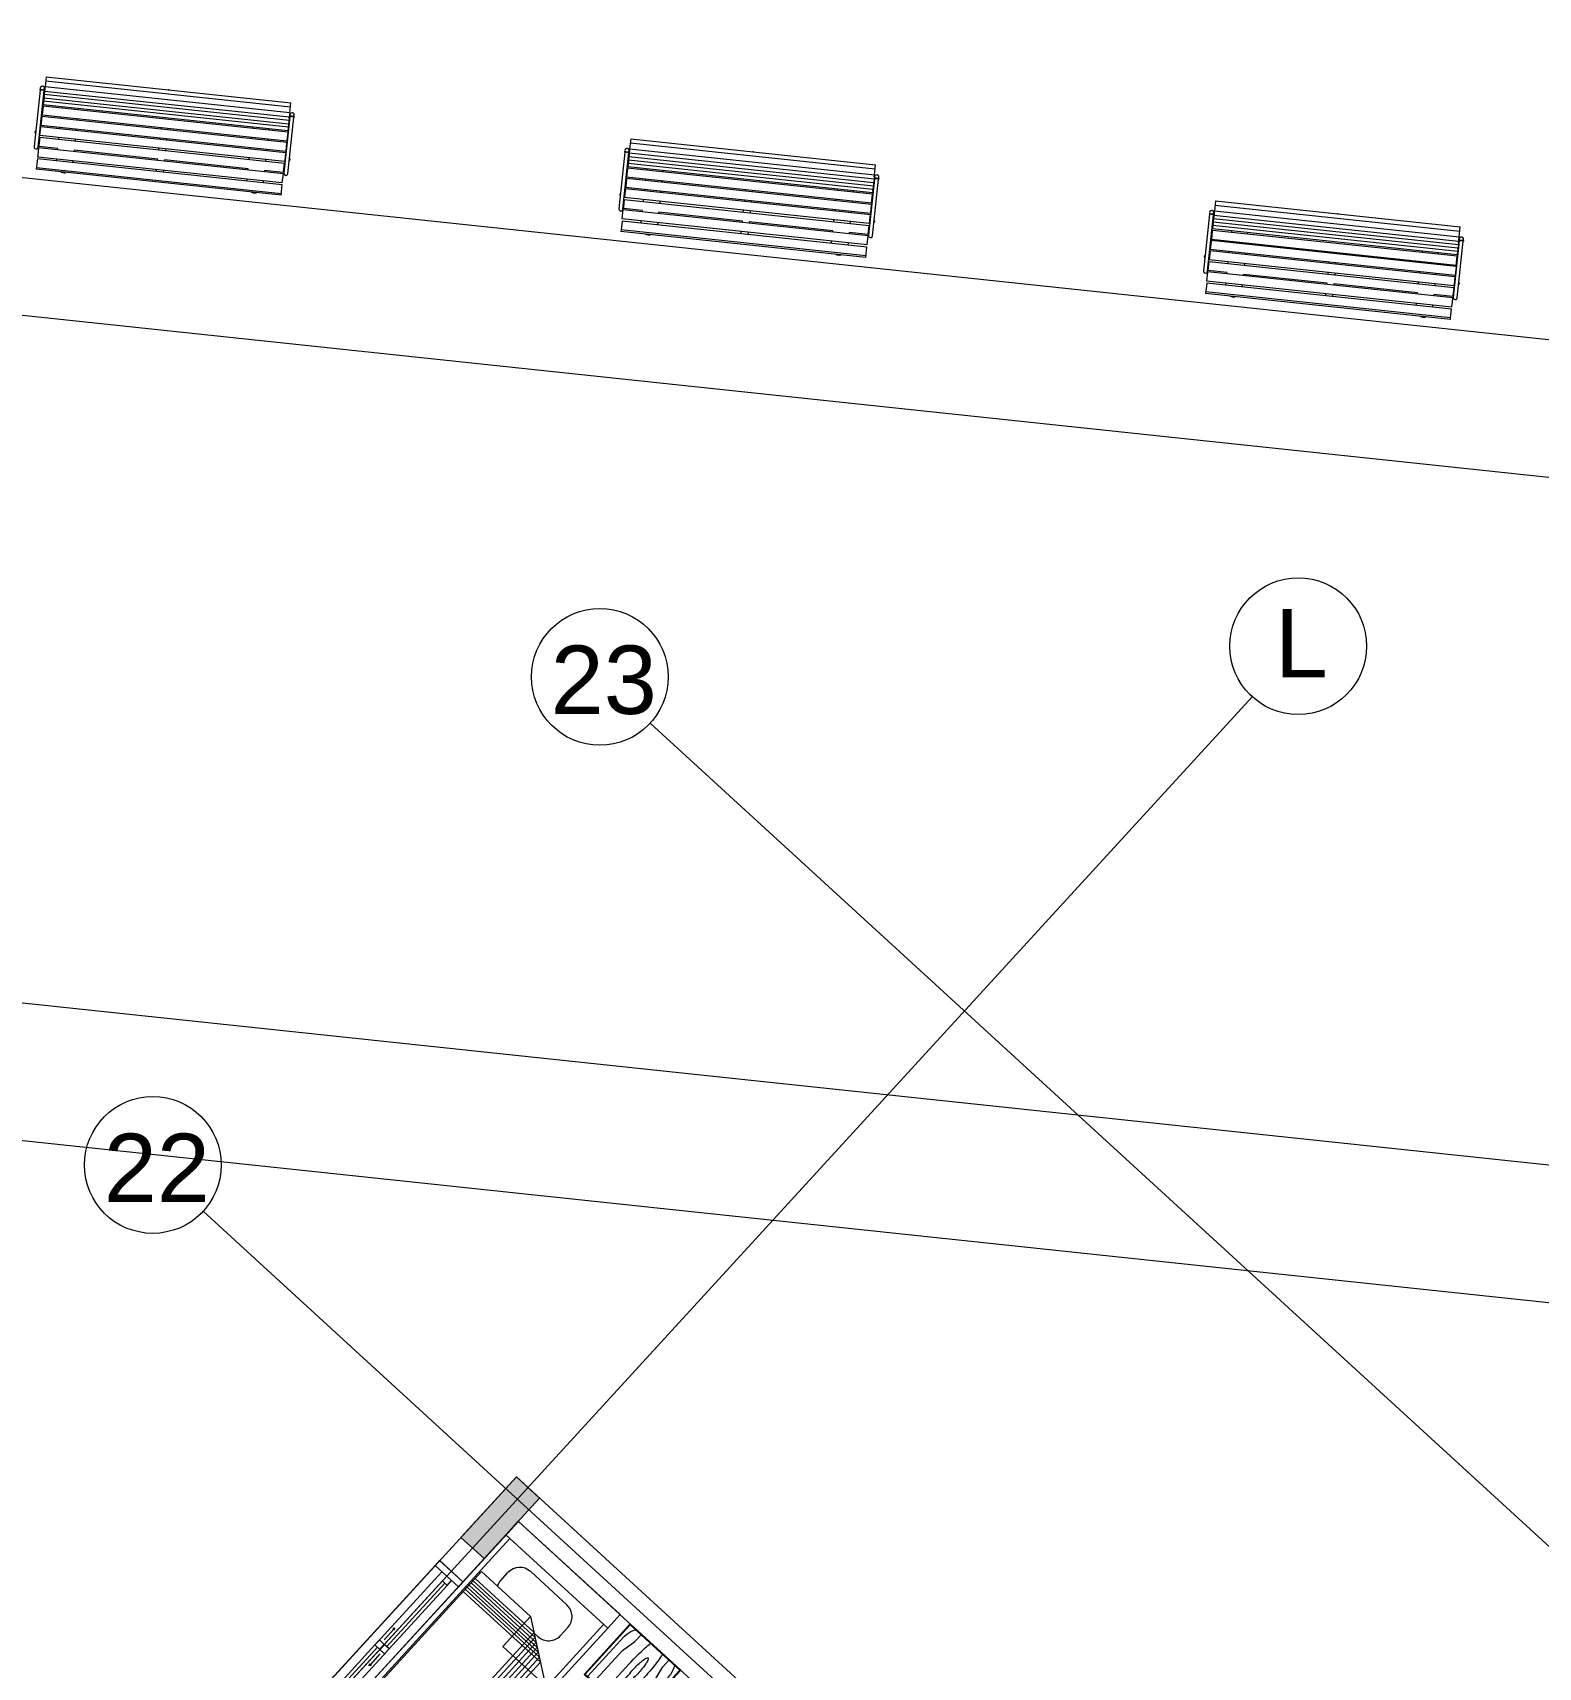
# Model space of a CAD drawing. Header units: metres. Extents: x 750 to 3116, y -341 to 1465.
# Drawn here: x 1643.54 to 1654.55, y 0.84 to 12.78 of the extents above; entities that cross this region are included whole.
import ezdxf

# ---------------------------------------------------------------- set-up
doc = ezdxf.new("R2010")
doc.units = ezdxf.units.M
for name, color, linetype, lineweight in [('Centre Line', 7, 'Continuous', 13), ('Column', 50, 'Continuous', 20), ('Cycle road', 254, 'Continuous', 20), ('Footpath', 32, 'Continuous', 18), ('Furniture', 44, 'Continuous', 5), ('Hatch', 251, 'Continuous', 5), ('street fur', 33, 'Continuous', 15), ('Wall ext', 20, 'Continuous', 18), ('WINDOW', 33, 'Continuous', 5)]:
    doc.layers.add(name, color=color, linetype=linetype, lineweight=lineweight)
doc.layers.add('Text', color=7, linetype='Continuous')
doc.styles.get("Standard").update_dxf_attribs({"font": 'arial.ttf'})

# ---------------------------------------------------------------- blocks, each defined once
blk = doc.blocks.new('Bed')
at = {"layer": 'Furniture', "linetype": 'Continuous'}
for p, q in [((1878.327, 465.952), (1879.337, 465.952)), ((1878.327, 465.817), (1878.327, 465.952)), ((1879.337, 465.952), (1879.337, 465.817)), ((1879.337, 465.817), (1878.327, 465.817)), ((1878.327, 463.909), (1878.327, 465.817)), ((1878.367, 463.909), (1878.367, 465.817)), ((1879.297, 465.817), (1879.297, 463.909)), ((1879.337, 465.817), (1879.337, 463.909)), ((1878.642, 465.742), (1879.002, 465.742)), ((1878.525, 465.544), (1878.525, 465.624)), ((1879.12, 465.624), (1879.12, 465.544)), ((1878.377, 465.499), (1878.862, 465.499)), ((1878.377, 463.919), (1878.377, 465.499)), ((1878.962, 465.429), (1878.377, 465.429)), ((1878.992, 465.407), (1878.377, 465.407)), ((1878.862, 465.499), (1879.287, 465.199)), ((1878.862, 465.199), (1878.862, 465.499)), ((1878.962, 463.919), (1878.962, 465.429)), ((1879.002, 465.427), (1878.965, 465.427)), ((1878.992, 463.919), (1878.992, 465.407)), ((1879.022, 465.386), (1878.377, 465.386)), ((1879.052, 465.365), (1878.377, 465.365)), ((1879.082, 465.344), (1878.377, 465.344)), ((1879.112, 465.323), (1878.377, 465.323)), ((1879.142, 465.302), (1878.377, 465.302)), ((1879.022, 463.919), (1879.022, 465.386)), ((1879.052, 463.919), (1879.052, 465.365)), ((1879.082, 463.919), (1879.082, 465.344)), ((1879.112, 463.919), (1879.112, 465.323)), ((1879.142, 463.919), (1879.142, 465.302)), ((1879.287, 465.199), (1878.862, 465.199)), ((1879.287, 465.199), (1879.287, 463.919)), ((1879.297, 463.909), (1878.367, 463.909)), ((1879.297, 463.869), (1878.367, 463.869)), ((1879.287, 463.919), (1878.377, 463.919))]:
    blk.add_line(p, q, dxfattribs=at)
for centre, radius, start, end in [((1878.642, 465.624), 0.117, 90, 180), ((1879.002, 465.624), 0.117, 360, 90), ((1878.642, 465.544), 0.117, 180.0006, 202.5189), ((1879.002, 465.544), 0.117, 270, 0), ((1878.367, 463.909), 0.04, 180, 270), ((1879.297, 463.909), 0.04, 270, 0)]:
    blk.add_arc(centre, radius, start, end, dxfattribs=at)
blk = doc.blocks.new('Nightstand')
at = {"layer": 'Furniture'}
for p, q in [((1879.838, 464.54), (1879.838, 464.04)), ((1880.338, 464.54), (1879.838, 464.54)), ((1879.843, 464.535), (1879.843, 464.045)), ((1880.333, 464.535), (1879.843, 464.535)), ((1879.869, 464.442), (1879.871, 464.467)), ((1879.929, 464.358), (1879.951, 464.469)), ((1879.951, 464.469), (1879.951, 464.535)), ((1880.074, 464.444), (1880.068, 464.44)), ((1880.08, 464.44), (1880.074, 464.444)), ((1880.226, 464.469), (1880.226, 464.535)), ((1880.248, 464.358), (1880.226, 464.469)), ((1880.308, 464.442), (1880.305, 464.467)), ((1880.333, 464.045), (1880.333, 464.535)), ((1880.338, 464.04), (1880.338, 464.54)), ((1879.869, 464.045), (1879.869, 464.442)), ((1879.929, 464.045), (1879.929, 464.358)), ((1880.248, 464.045), (1880.248, 464.358)), ((1880.308, 464.045), (1880.308, 464.442)), ((1879.997, 464.32), (1879.991, 464.045)), ((1880.147, 464.32), (1880.147, 464.045)), ((1879.838, 464.04), (1880.338, 464.04)), ((1879.843, 464.045), (1880.333, 464.045)), ((1880.068, 464.081), (1880.074, 464.077)), ((1880.074, 464.077), (1880.08, 464.081))]:
    blk.add_line(p, q, dxfattribs=at)
for centre, radius, start, end in [((1880.021, 464.452), 0.15, 146.5657, 174.2856), ((1881.576, 464.32), 1.578, 174.0179, 180), ((1880.825, 464.399), 0.823, 170.5074, 174.0179), ((1879.315, 464.399), 0.828, 5.9821, 9.4446), ((1878.564, 464.32), 1.583, 0, 5.9821), ((1880.156, 464.452), 0.15, 5.7144, 33.4343), ((1880.715, 464.32), 0.664, 175.5997, 180), ((1880.395, 464.345), 0.343, 169.4757, 175.5997), ((1880.197, 464.382), 0.142, 155.8434, 169.4757), ((1879.951, 464.382), 0.142, 10.5243, 24.1566), ((1879.753, 464.345), 0.343, 4.4003, 10.5243), ((1879.433, 464.32), 0.664, 0, 4.4003), ((1880.715, 464.32), 0.664, 180, 184.4003), ((1886.298, 464.381), 6.246, 181.0259, 182.4606), ((1873.85, 464.381), 6.246, 357.5394, 358.9741), ((1879.433, 464.32), 0.664, 355.5997, 0), ((1880.197, 464.139), 0.142, 190.5243, 204.1566), ((1879.951, 464.139), 0.142, 335.8434, 349.4757)]:
    blk.add_arc(centre, radius, start, end, dxfattribs=at)
blk = doc.blocks.new('WINODO1')
at = {"layer": 'WINDOW', "linetype": 'Continuous'}
for p, q in [((2471212540, 936769700), (2471212491, 936769700)), ((2471212491, 936769700), (2471212491, 936769470)), ((2471212540, 936769700), (2471212540, 936769470)), ((2471213991, 936769700), (2471213943, 936769700)), ((2471213943, 936769700), (2471213943, 936769470)), ((2471213991, 936769700), (2471213991, 936769470)), ((2471212540, 936769470), (2471212491, 936769470)), ((2471213991, 936769470), (2471213943, 936769470))]:
    blk.add_line(p, q, dxfattribs=at)
at = {"layer": 'WINDOW'}
for p, q in [((2471212540, 936769700), (2471213943, 936769700)), ((2471213241, 936769537), (2471212540, 936769537)), ((2471212588, 936769633), (2471213217, 936769633)), ((2471212588, 936769585), (2471213217, 936769585)), ((2471213193, 936769561), (2471213089, 936769561)), ((2471213241, 936769633), (2471213943, 936769633)), ((2471213266, 936769585), (2471213895, 936769585)), ((2471213266, 936769537), (2471213895, 936769537)), ((2471213290, 936769609), (2471213394, 936769609)), ((2471212540, 936769470), (2471213943, 936769470))]:
    blk.add_line(p, q, dxfattribs=at)
at = {"layer": 'WINDOW', "color": 4}
blk.add_line((2471212588, 936769609), (2471213217, 936769609), dxfattribs=at)
at = {"layer": 'WINDOW', "color": 4, "true_color": 0x1fffff}
blk.add_line((2471213266, 936769561), (2471213895, 936769561), dxfattribs=at)
at = {"layer": 'WINDOW'}
for points in [[(2471212540, 936769585), (2471212588, 936769585), (2471212588, 936769633), (2471212540, 936769633)], [(2471213076, 936769561), (2471213089, 936769568), (2471213089, 936769554)], [(2471213217, 936769585), (2471213266, 936769585), (2471213266, 936769633), (2471213217, 936769633)], [(2471213217, 936769537), (2471213266, 936769537), (2471213266, 936769585), (2471213217, 936769585)], [(2471213406, 936769609), (2471213394, 936769616), (2471213394, 936769602)], [(2471213895, 936769537), (2471213943, 936769537), (2471213943, 936769585), (2471213895, 936769585)]]:
    blk.add_lwpolyline(points, close=True, dxfattribs=at)

msp = doc.modelspace()

# ---------------------------------------------------------------- hatches: boundary and pattern name
at = {"layer": 'Hatch', "transparency": 33554687}
h = msp.add_hatch(color=256, dxfattribs=at)
h.dxf.hatch_style = 1
h.paths.add_polyline_path([(1646.175, -22.696), (1646.005, -22.541), (1645.846, -22.714), (1645.755, -22.813), (1645.6, -22.983), (1645.769, -23.138)])
h.paths.add_polyline_path([(1649.318, -19.264), (1649.149, -19.108), (1648.743, -19.551), (1648.913, -19.706)])
h.paths.add_polyline_path([(1652.587, -15.695), (1652.417, -15.54), (1652.384, -15.577), (1652.292, -15.676), (1652.012, -15.982), (1652.182, -16.138)])
h.paths.add_polyline_path([(1655.856, -12.127), (1655.686, -11.971), (1655.281, -12.414), (1655.45, -12.569)])
h.paths.add_polyline_path([(1659.124, -8.558), (1658.955, -8.403), (1658.549, -8.845), (1658.719, -9.001)])
h.paths.add_polyline_path([(1661.826, -4.721), (1661.67, -4.89), (1662.113, -5.296), (1662.268, -5.126)])
h.paths.add_polyline_path([(1657.785, -1.019), (1657.629, -1.189), (1658.072, -1.594), (1658.227, -1.425)])
h.paths.add_polyline_path([(1654.516, -4.588), (1654.361, -4.757), (1654.471, -4.859), (1654.803, -5.163), (1654.958, -4.993)])
h.paths.add_polyline_path([(1652.746, -2.967), (1652.591, -3.136), (1653.033, -3.542), (1653.189, -3.372)])
h.paths.add_polyline_path([(1651.542, -8.175), (1651.372, -8.02), (1650.967, -8.462), (1651.137, -8.618)])
h.paths.add_polyline_path([(1650.045, -6.804), (1649.875, -6.649), (1649.47, -7.091), (1649.64, -7.247)])
h.paths.add_polyline_path([(1647.979, -11.725), (1647.823, -11.895), (1647.934, -11.996), (1648.266, -12.3), (1648.421, -12.13)])
h.paths.add_polyline_path([(1646.541, -10.408), (1646.209, -10.104), (1646.053, -10.273), (1646.496, -10.679), (1646.651, -10.509)])
h.paths.add_polyline_path([(1645.004, -15.312), (1644.835, -15.157), (1644.43, -15.599), (1644.599, -15.755)])
h.paths.add_polyline_path([(1643.632, -13.805), (1643.463, -13.649), (1643.058, -14.092), (1643.227, -14.247)])
h.paths.add_polyline_path([(1641.441, -18.862), (1641.286, -19.032), (1641.728, -19.437), (1641.884, -19.267)])
h.paths.add_polyline_path([(1640.114, -17.646), (1639.944, -17.491), (1639.539, -17.933), (1639.709, -18.089)])
h.paths.add_polyline_path([(1636.735, -21.113), (1636.403, -20.809), (1636.247, -20.979), (1636.69, -21.384), (1636.845, -21.215)])
h.paths.add_polyline_path([(1631.152, -15.498), (1630.982, -15.342), (1630.577, -15.785), (1630.746, -15.94)])
h.paths.add_polyline_path([(1634.17, -12.202), (1634.001, -12.047), (1633.595, -12.489), (1633.765, -12.645)])
h.paths.add_polyline_path([(1637.689, -8.361), (1637.519, -8.205), (1637.114, -8.648), (1637.284, -8.803)])
h.paths.add_polyline_path([(1640.833, -4.929), (1640.663, -4.773), (1640.258, -5.216), (1640.427, -5.371), (1640.461, -5.334), (1640.552, -5.235)])
h.paths.add_polyline_path([(1644.101, -1.36), (1643.932, -1.205), (1643.527, -1.647), (1643.696, -1.803)])
h.paths.add_polyline_path([(1646.999, 1.803), (1647.09, 1.902), (1647.245, 2.072), (1647.076, 2.227), (1646.67, 1.785), (1646.84, 1.63)])
h.paths.add_polyline_path([(1636.008, -0.76), (1635.839, -0.605), (1635.433, -1.047), (1635.603, -1.203)])
h.paths.add_polyline_path([(1631.525, 3.346), (1631.369, 3.177), (1631.48, 3.075), (1631.812, 2.772), (1631.967, 2.941)])
h.paths.add_polyline_path([(1628.676, -0.105), (1628.506, 0.051), (1628.101, -0.392), (1628.27, -0.547)])
h.paths.add_polyline_path([(1632.989, -4.056), (1632.82, -3.901), (1632.415, -4.343), (1632.584, -4.498)])
h.paths.add_polyline_path([(1629.471, -7.897), (1629.301, -7.742), (1628.896, -8.184), (1629.066, -8.34)])
h.paths.add_polyline_path([(1624.987, -3.791), (1624.832, -3.96), (1625.274, -4.366), (1625.43, -4.196)])
h.paths.add_polyline_path([(1626.327, -11.329), (1626.157, -11.174), (1626.124, -11.211), (1626.032, -11.311), (1625.752, -11.617), (1625.922, -11.772)])
h.paths.add_polyline_path([(1621.719, -7.359), (1621.563, -7.529), (1621.674, -7.63), (1622.006, -7.934), (1622.161, -7.764)])
h.paths.add_polyline_path([(1619.949, -5.738), (1619.794, -5.908), (1620.236, -6.313), (1620.391, -6.143), (1620.281, -6.042)])
h.paths.add_polyline_path([(1623.218, -2.17), (1623.062, -2.339), (1623.505, -2.744), (1623.66, -2.575)])
h.paths.add_polyline_path([(1626.486, 1.399), (1626.331, 1.229), (1626.773, 0.824), (1626.929, 0.994)])
h.paths.add_polyline_path([(1622.117, 5.401), (1621.962, 5.231), (1622.404, 4.826), (1622.56, 4.996)])
h.paths.add_polyline_path([(1619.143, 1.814), (1618.973, 1.969), (1618.568, 1.526), (1618.738, 1.371)])
h.paths.add_polyline_path([(1615.874, -1.755), (1615.705, -1.6), (1615.299, -2.042), (1615.469, -2.197)])
h.paths.add_polyline_path([(1612.731, -5.187), (1612.561, -5.032), (1612.156, -5.474), (1612.325, -5.63)])
h.paths.add_polyline_path([(1617.373, -9.439), (1617.203, -9.284), (1616.798, -9.726), (1616.967, -9.882)])
h.paths.add_polyline_path([(1618.745, -10.947), (1618.575, -10.791), (1618.17, -11.234), (1618.339, -11.389)])
h.paths.add_polyline_path([(1623.058, -14.898), (1622.889, -14.743), (1622.483, -15.185), (1622.653, -15.34)])
h.paths.add_polyline_path([(1619.915, -18.33), (1619.745, -18.175), (1619.34, -18.617), (1619.509, -18.773)])
h.paths.add_polyline_path([(1615.181, -14.496), (1615.026, -14.666), (1615.468, -15.071), (1615.624, -14.902)])
h.paths.add_polyline_path([(1613.411, -12.875), (1613.256, -13.045), (1613.699, -13.45), (1613.854, -13.28)])
h.paths.add_polyline_path([(1609.042, -8.873), (1608.887, -9.043), (1609.329, -9.448), (1609.485, -9.278)])
h.paths.add_polyline_path([(1610.143, -16.444), (1609.987, -16.613), (1610.43, -17.019), (1610.585, -16.849)])
h.paths.add_polyline_path([(1607.566, -20.145), (1607.397, -19.989), (1606.992, -20.432), (1607.161, -20.587)])
h.paths.add_polyline_path([(1602.924, -15.893), (1602.755, -15.737), (1602.35, -16.18), (1602.519, -16.335)])
h.paths.add_polyline_path([(1604.823, -4.506), (1604.653, -4.351), (1604.495, -4.524), (1604.403, -4.624), (1604.248, -4.794), (1604.418, -4.949)])
h.paths.add_polyline_path([(1607.842, -1.211), (1607.672, -1.055), (1607.267, -1.498), (1607.436, -1.653)])
h.paths.add_polyline_path([(1603.528, 2.741), (1603.358, 2.896), (1602.953, 2.453), (1603.123, 2.298)])
h.paths.add_polyline_path([(1600.09, -0.673), (1599.934, -0.842), (1600.377, -1.247), (1600.532, -1.078)])
h.paths.add_polyline_path([(1602.031, 4.112), (1601.861, 4.267), (1601.456, 3.825), (1601.626, 3.669)])
h.paths.add_polyline_path([(1596.087, 9.556), (1595.918, 9.711), (1595.513, 9.269), (1595.682, 9.113)])
h.paths.add_polyline_path([(1592.944, 6.124), (1592.774, 6.279), (1592.369, 5.837), (1592.538, 5.681)])
h.paths.add_polyline_path([(1598.32, 0.948), (1598.164, 0.779), (1598.607, 0.374), (1598.762, 0.543)])
h.paths.add_polyline_path([(1595.619, -2.889), (1595.449, -2.734), (1595.044, -3.176), (1595.213, -3.331)])
h.paths.add_polyline_path([(1589.675, 2.555), (1589.505, 2.711), (1589.1, 2.268), (1589.27, 2.113)])
h.paths.add_polyline_path([(1586.406, -1.013), (1586.237, -0.858), (1585.831, -1.3), (1586.001, -1.456)])
h.paths.add_polyline_path([(1592.225, -6.594), (1591.782, -6.189), (1591.627, -6.358), (1592.07, -6.763)])
h.paths.add_polyline_path([(1593.995, -8.215), (1593.552, -7.81), (1593.397, -7.979), (1593.839, -8.385)])
h.paths.add_polyline_path([(1596.821, -4.241), (1596.666, -4.411), (1597.108, -4.816), (1597.263, -4.646)])
h.paths.add_polyline_path([(1601.304, -8.348), (1601.135, -8.193), (1600.729, -8.635), (1600.899, -8.79)])
h.paths.add_polyline_path([(1598.161, -11.78), (1597.991, -11.625), (1597.586, -12.067), (1597.755, -12.222)])
h.paths.add_polyline_path([(1594.892, -15.349), (1594.722, -15.193), (1594.317, -15.636), (1594.487, -15.791)])
h.paths.add_polyline_path([(1590.578, -11.397), (1590.408, -11.242), (1590.003, -11.684), (1590.173, -11.84)])
h.paths.add_polyline_path([(1589.081, -10.026), (1588.912, -9.871), (1588.506, -10.313), (1588.676, -10.468)])
h.paths.add_polyline_path([(1583.138, -4.582), (1582.968, -4.427), (1582.563, -4.869), (1582.732, -5.024)])
h.paths.add_polyline_path([(1579.869, -8.15), (1579.699, -7.995), (1579.294, -8.437), (1579.464, -8.593)])
h.paths.add_polyline_path([(1585.245, -13.326), (1585.09, -13.495), (1585.532, -13.901), (1585.687, -13.731)])
h.paths.add_polyline_path([(1587.015, -14.947), (1586.859, -15.116), (1587.302, -15.522), (1587.457, -15.352)])
h.paths.add_polyline_path([(1582.669, -17.027), (1582.499, -16.871), (1582.094, -17.314), (1582.263, -17.469)])
h.paths.add_polyline_path([(1576.725, -11.582), (1576.556, -11.427), (1576.15, -11.87), (1576.32, -12.025)])
h.paths.add_polyline_path([(1591.748, -18.781), (1591.579, -18.625), (1591.42, -18.799), (1591.329, -18.898), (1591.173, -19.068), (1591.343, -19.223)])
h.paths.add_polyline_path([(1561.743, -16.815), (1561.574, -16.66), (1561.169, -17.103), (1561.339, -17.258)])
h.paths.add_polyline_path([(1566.286, -11.843), (1566.116, -11.688), (1565.712, -12.131), (1565.882, -12.286)])
h.paths.add_polyline_path([(1570.833, -6.867), (1570.663, -6.712), (1570.258, -7.155), (1570.428, -7.31)])
h.paths.add_polyline_path([(1575.254, -2.028), (1574.811, -1.623), (1574.656, -1.793), (1575.099, -2.198)])
h.paths.add_polyline_path([(1579.283, 3.271), (1579.128, 3.101), (1579.571, 2.697), (1579.726, 2.867)])
h.paths.add_polyline_path([(1568.934, 3.997), (1568.764, 4.152), (1568.36, 3.709), (1568.529, 3.554)])
h.paths.add_polyline_path([(1564.388, -0.979), (1564.218, -0.823), (1563.813, -1.266), (1563.983, -1.422)])
h.paths.add_polyline_path([(1559.841, -5.954), (1559.672, -5.799), (1559.267, -6.242), (1559.437, -6.397)])
h.paths.add_polyline_path([(1557.524, -8.49), (1557.211, -8.203), (1557.211, -8.203), (1557.196, -8.19), (1557.081, -8.085), (1556.926, -8.255), (1557.369, -8.66)])
h.paths.add_polyline_path([(1555.295, -10.93), (1555.125, -10.775), (1554.721, -11.218), (1554.89, -11.373)])
h.paths.add_polyline_path([(1552.096, -3.53), (1551.941, -3.7), (1551.941, -3.7), (1552.384, -4.105), (1552.539, -3.935)])
h.paths.add_polyline_path([(1554.583, -1.15), (1554.413, -0.994), (1554.008, -1.437), (1554.178, -1.592)])
h.paths.add_polyline_path([(1559.129, 3.826), (1558.959, 3.981), (1558.555, 3.538), (1558.724, 3.383)])
h.paths.add_polyline_path([(1563.675, 8.802), (1563.506, 8.957), (1563.101, 8.514), (1563.271, 8.359)])
h.paths.add_polyline_path([(1567.853, 13.715), (1567.698, 13.545), (1568.141, 13.141), (1568.296, 13.31)])

# ---------------------------------------------------------------- linework, layer by layer
at = {"layer": 'Centre Line', "color": 30, "true_color": 0xf26722}
for p, q in [((1652.455, 7.93), (1628.635, -18.075)), ((1664.403, -7.237), (1648.054, 7.737)), ((1661.134, -10.806), (1644.786, 4.169))]:
    msp.add_line(p, q, dxfattribs=at)
for centre in [(1652.793, 8.299), (1647.686, 8.075), (1644.417, 4.507)]:
    msp.add_circle(centre, 0.5, dxfattribs=at)
at = {"layer": 'Column', "color": 252, "true_color": 0x939598}
msp.add_lwpolyline([(1646.67, 1.785), (1647.076, 2.227), (1647.245, 2.072), (1646.84, 1.63), (1646.67, 1.785)], dxfattribs=at)
at = {"layer": 'Cycle road', "color": 252, "lineweight": 18, "true_color": 0x939598}
for p, q in [((1634.802, 11.639), (1662.443, 8.706)), ((1641.138, 5.939), (1664.048, 3.508))]:
    msp.add_line(p, q, dxfattribs=at)
at = {"layer": 'Footpath', "color": 252, "true_color": 0x939598}
for p, q in [((1633.913, 12.739), (1663.543, 9.595)), ((1640.038, 5.05), (1664.937, 2.408))]:
    msp.add_line(p, q, dxfattribs=at)
at = {"layer": 'street fur', "color": 252, "true_color": 0x939598}
for p, q in [((1643.637, 12.462), (1643.629, 12.387)), ((1643.634, 12.431), (1645.423, 12.241)), ((1643.637, 12.462), (1645.427, 12.272)), ((1643.593, 12.363), (1643.549, 11.951)), ((1643.579, 11.948), (1643.623, 12.36)), ((1643.592, 12.37), (1643.591, 12.364)), ((1643.626, 12.36), (1643.591, 12.364)), ((1643.592, 12.37), (1643.627, 12.366)), ((1643.612, 12.392), (1643.61, 12.392)), ((1643.622, 12.323), (1643.615, 12.257)), ((1643.623, 12.331), (1643.622, 12.323)), ((1643.625, 12.355), (1643.623, 12.331)), ((1645.413, 12.141), (1643.623, 12.331)), ((1643.627, 12.373), (1643.625, 12.355)), ((1645.415, 12.166), (1643.625, 12.355)), ((1643.629, 12.387), (1643.627, 12.373)), ((1645.419, 12.197), (1643.629, 12.387)), ((1643.629, 12.387), (1643.629, 12.387)), ((1643.614, 12.245), (1643.607, 12.185)), ((1643.614, 12.245), (1643.614, 12.247)), ((1645.404, 12.057), (1643.614, 12.247)), ((1645.405, 12.067), (1643.615, 12.257)), ((1645.408, 12.092), (1643.618, 12.282)), ((1645.41, 12.116), (1643.62, 12.305)), ((1643.754, 12.242), (1643.753, 12.232)), ((1643.872, 12.219), (1643.874, 12.23)), ((1645.419, 12.197), (1645.415, 12.166)), ((1645.419, 12.197), (1645.427, 12.272)), ((1645.419, 12.197), (1645.419, 12.197)), ((1645.438, 12.197), (1645.436, 12.198)), ((1643.591, 12.031), (1643.598, 12.094)), ((1643.595, 12.069), (1643.592, 12.069)), ((1643.598, 12.098), (1645.388, 11.908)), ((1643.598, 12.098), (1643.598, 12.094)), ((1643.606, 12.17), (1643.599, 12.106)), ((1645.389, 11.916), (1643.599, 12.106)), ((1643.606, 12.17), (1643.606, 12.172)), ((1645.396, 11.982), (1643.606, 12.172)), ((1643.607, 12.185), (1643.607, 12.18)), ((1645.397, 11.99), (1643.607, 12.18)), ((1643.737, 12.083), (1643.738, 12.091)), ((1643.745, 12.158), (1643.746, 12.165)), ((1643.858, 12.078), (1643.857, 12.071)), ((1643.865, 12.153), (1643.865, 12.145)), ((1644.476, 12.08), (1644.477, 12.088)), ((1644.527, 12.083), (1644.526, 12.075)), ((1645.146, 12.095), (1645.145, 12.084)), ((1645.265, 12.072), (1645.266, 12.082)), ((1645.419, 12.169), (1645.375, 11.757)), ((1645.405, 11.753), (1645.449, 12.166)), ((1645.415, 12.158), (1645.405, 12.067)), ((1645.415, 12.158), (1645.415, 12.166)), ((1645.451, 12.166), (1645.416, 12.17)), ((1645.451, 12.172), (1645.417, 12.176)), ((1645.451, 12.172), (1645.451, 12.166)), ((1643.584, 11.96), (1643.583, 11.955)), ((1643.583, 11.952), (1643.583, 11.955)), ((1643.722, 11.937), (1643.583, 11.952)), ((1643.59, 12.019), (1643.584, 11.96)), ((1643.588, 12.035), (1643.591, 12.034)), ((1643.59, 12.019), (1645.38, 11.829)), ((1645.381, 11.841), (1643.591, 12.031)), ((1643.729, 12.004), (1643.73, 12.016)), ((1643.85, 12.004), (1643.848, 11.992)), ((1644.468, 12.006), (1644.469, 12.013)), ((1644.519, 12.008), (1644.518, 12.001)), ((1645.137, 12.01), (1645.138, 12.018)), ((1645.258, 12.005), (1645.257, 11.997)), ((1645.395, 11.975), (1645.389, 11.921)), ((1645.395, 11.975), (1645.396, 11.98)), ((1645.396, 11.98), (1645.396, 11.982)), ((1645.404, 12.057), (1645.397, 11.995)), ((1645.397, 11.99), (1645.397, 11.995)), ((1647.912, 12.008), (1647.904, 11.934)), ((1647.909, 11.978), (1649.699, 11.788)), ((1647.912, 12.008), (1649.702, 11.818)), ((1643.573, 11.863), (1643.565, 11.785)), ((1643.573, 11.863), (1645.363, 11.673)), ((1643.576, 11.889), (1643.575, 11.882)), ((1643.575, 11.875), (1643.575, 11.882)), ((1645.364, 11.685), (1643.575, 11.875)), ((1643.582, 11.945), (1643.576, 11.889)), ((1643.582, 11.945), (1645.372, 11.755)), ((1643.712, 11.848), (1643.714, 11.861)), ((1643.721, 11.93), (1643.722, 11.937)), ((1643.833, 11.848), (1643.832, 11.835)), ((1643.841, 11.925), (1643.841, 11.918)), ((1644.453, 11.86), (1643.841, 11.925)), ((1644.452, 11.853), (1644.453, 11.86)), ((1644.46, 11.927), (1644.461, 11.939)), ((1644.503, 11.855), (1644.502, 11.848)), ((1645.114, 11.789), (1644.503, 11.854)), ((1644.511, 11.934), (1644.51, 11.921)), ((1645.121, 11.856), (1645.122, 11.869)), ((1645.13, 11.936), (1645.13, 11.943)), ((1645.242, 11.856), (1645.241, 11.844)), ((1645.25, 11.931), (1645.249, 11.923)), ((1645.381, 11.844), (1645.382, 11.85)), ((1645.381, 11.841), (1645.381, 11.844)), ((1645.381, 11.844), (1645.384, 11.844)), ((1645.388, 11.904), (1645.382, 11.85)), ((1645.388, 11.878), (1645.385, 11.879)), ((1645.388, 11.904), (1645.388, 11.908)), ((1645.389, 11.916), (1645.389, 11.921)), ((1647.869, 11.91), (1647.825, 11.497)), ((1647.855, 11.494), (1647.898, 11.907)), ((1647.867, 11.916), (1647.902, 11.912)), ((1647.867, 11.916), (1647.867, 11.91)), ((1647.901, 11.906), (1647.867, 11.91)), ((1647.888, 11.938), (1647.886, 11.938)), ((1647.895, 11.845), (1647.892, 11.821)), ((1647.896, 11.852), (1647.895, 11.845)), ((1647.898, 11.877), (1647.896, 11.852)), ((1649.686, 11.662), (1647.896, 11.852)), ((1647.9, 11.895), (1647.898, 11.877)), ((1649.688, 11.687), (1647.898, 11.877)), ((1647.904, 11.933), (1647.9, 11.895)), ((1649.691, 11.712), (1647.901, 11.902)), ((1647.904, 11.934), (1647.904, 11.933)), ((1649.694, 11.743), (1647.904, 11.933)), ((1645.355, 11.595), (1643.565, 11.785)), ((1645.356, 11.607), (1643.566, 11.797)), ((1644.443, 11.771), (1644.445, 11.783)), ((1644.494, 11.778), (1644.493, 11.765)), ((1645.105, 11.7), (1645.106, 11.713)), ((1645.113, 11.783), (1645.114, 11.79)), ((1645.233, 11.777), (1645.233, 11.77)), ((1645.373, 11.762), (1645.233, 11.777)), ((1645.364, 11.685), (1645.372, 11.752)), ((1645.372, 11.752), (1645.372, 11.755)), ((1645.373, 11.765), (1645.38, 11.829)), ((1645.373, 11.762), (1645.373, 11.765)), ((1647.881, 11.717), (1647.875, 11.657)), ((1647.881, 11.717), (1647.882, 11.719)), ((1647.889, 11.791), (1647.882, 11.727)), ((1649.672, 11.537), (1647.882, 11.727)), ((1649.671, 11.529), (1647.882, 11.719)), ((1647.889, 11.791), (1647.889, 11.793)), ((1649.679, 11.603), (1647.889, 11.793)), ((1647.892, 11.821), (1647.891, 11.803)), ((1649.68, 11.613), (1647.891, 11.803)), ((1649.683, 11.638), (1647.893, 11.828)), ((1648.021, 11.704), (1648.022, 11.712)), ((1648.03, 11.789), (1648.029, 11.778)), ((1648.148, 11.766), (1648.149, 11.776)), ((1649.694, 11.716), (1649.651, 11.303)), ((1649.68, 11.3), (1649.724, 11.712)), ((1649.691, 11.712), (1649.683, 11.638)), ((1649.693, 11.729), (1649.691, 11.712)), ((1649.726, 11.712), (1649.691, 11.716)), ((1649.727, 11.718), (1649.692, 11.722)), ((1649.693, 11.729), (1649.694, 11.743)), ((1649.694, 11.744), (1649.702, 11.818)), ((1649.694, 11.743), (1649.694, 11.744)), ((1649.713, 11.744), (1649.712, 11.744)), ((1649.727, 11.718), (1649.726, 11.712)), ((1645.225, 11.7), (1645.224, 11.688)), ((1645.355, 11.595), (1645.363, 11.673)), ((1647.873, 11.64), (1647.867, 11.586)), ((1647.871, 11.615), (1647.868, 11.616)), ((1647.874, 11.645), (1647.873, 11.64)), ((1647.875, 11.657), (1647.874, 11.652)), ((1649.664, 11.462), (1647.874, 11.652)), ((1647.874, 11.645), (1649.664, 11.455)), ((1648.013, 11.63), (1648.014, 11.637)), ((1648.133, 11.625), (1648.132, 11.617)), ((1648.141, 11.699), (1648.14, 11.691)), ((1648.752, 11.626), (1648.752, 11.634)), ((1648.802, 11.629), (1648.801, 11.621)), ((1649.422, 11.641), (1649.421, 11.631)), ((1649.54, 11.618), (1649.541, 11.628)), ((1649.672, 11.537), (1649.679, 11.601)), ((1649.679, 11.601), (1649.679, 11.603)), ((1649.682, 11.631), (1649.68, 11.613)), ((1649.682, 11.631), (1649.683, 11.638)), ((1647.85, 11.422), (1647.857, 11.492)), ((1647.857, 11.492), (1649.647, 11.302)), ((1647.859, 11.507), (1647.858, 11.501)), ((1647.858, 11.498), (1647.858, 11.501)), ((1647.997, 11.484), (1647.858, 11.498)), ((1647.865, 11.565), (1647.859, 11.507)), ((1647.864, 11.581), (1647.867, 11.581)), ((1647.865, 11.565), (1649.655, 11.375)), ((1647.867, 11.586), (1647.867, 11.58)), ((1647.867, 11.578), (1647.867, 11.58)), ((1649.656, 11.388), (1647.867, 11.578)), ((1647.997, 11.477), (1647.997, 11.484)), ((1648.004, 11.551), (1648.006, 11.563)), ((1648.117, 11.471), (1648.116, 11.464)), ((1648.728, 11.406), (1648.117, 11.471)), ((1648.125, 11.55), (1648.124, 11.538)), ((1648.735, 11.473), (1648.737, 11.485)), ((1648.744, 11.552), (1648.745, 11.56)), ((1648.786, 11.48), (1648.785, 11.468)), ((1648.794, 11.555), (1648.793, 11.547)), ((1649.405, 11.482), (1649.406, 11.49)), ((1649.413, 11.556), (1649.414, 11.564)), ((1649.525, 11.477), (1649.524, 11.469)), ((1649.533, 11.551), (1649.532, 11.543)), ((1649.671, 11.527), (1649.665, 11.467)), ((1649.671, 11.527), (1649.671, 11.529)), ((1652.163, 11.484), (1652.161, 11.484)), ((1652.179, 11.474), (1652.178, 11.465)), ((1652.179, 11.474), (1652.18, 11.479)), ((1652.188, 11.554), (1652.18, 11.48)), ((1652.18, 11.48), (1652.18, 11.479)), ((1653.97, 11.289), (1652.18, 11.479)), ((1652.184, 11.524), (1653.974, 11.334)), ((1652.188, 11.554), (1653.978, 11.364)), ((1647.848, 11.404), (1647.842, 11.343)), ((1647.849, 11.409), (1647.848, 11.404)), ((1647.849, 11.409), (1649.639, 11.219)), ((1649.64, 11.232), (1647.85, 11.422)), ((1647.988, 11.394), (1647.989, 11.407)), ((1648.109, 11.394), (1648.107, 11.382)), ((1648.728, 11.399), (1648.728, 11.406)), ((1648.778, 11.401), (1648.777, 11.394)), ((1649.39, 11.336), (1648.778, 11.401)), ((1649.397, 11.403), (1649.398, 11.415)), ((1649.517, 11.402), (1649.516, 11.39)), ((1649.648, 11.311), (1649.655, 11.375)), ((1649.656, 11.388), (1649.657, 11.39)), ((1649.657, 11.39), (1649.664, 11.455)), ((1649.657, 11.39), (1649.66, 11.39)), ((1649.663, 11.425), (1649.66, 11.425)), ((1649.664, 11.462), (1649.665, 11.467)), ((1652.144, 11.456), (1652.1, 11.043)), ((1652.13, 11.04), (1652.174, 11.453)), ((1652.143, 11.462), (1652.142, 11.456)), ((1652.177, 11.453), (1652.142, 11.456)), ((1652.143, 11.462), (1652.16, 11.46)), ((1652.16, 11.46), (1652.178, 11.459)), ((1652.17, 11.392), (1652.166, 11.35)), ((1653.959, 11.184), (1652.169, 11.374)), ((1652.171, 11.398), (1652.17, 11.392)), ((1652.174, 11.424), (1652.171, 11.398)), ((1653.961, 11.208), (1652.171, 11.398)), ((1652.176, 11.441), (1652.174, 11.424)), ((1653.964, 11.234), (1652.174, 11.424)), ((1652.178, 11.465), (1652.176, 11.441)), ((1653.966, 11.258), (1652.176, 11.448)), ((1653.97, 11.29), (1653.978, 11.364)), ((1647.842, 11.343), (1647.84, 11.331)), ((1649.63, 11.141), (1647.84, 11.331)), ((1649.632, 11.153), (1647.842, 11.343)), ((1648.719, 11.317), (1648.72, 11.329)), ((1648.77, 11.324), (1648.769, 11.312)), ((1649.38, 11.247), (1649.381, 11.259)), ((1649.389, 11.329), (1649.39, 11.336)), ((1649.501, 11.246), (1649.499, 11.234)), ((1649.509, 11.323), (1649.508, 11.316)), ((1649.648, 11.308), (1649.509, 11.323)), ((1649.64, 11.232), (1649.647, 11.298)), ((1649.647, 11.298), (1649.647, 11.302)), ((1649.648, 11.308), (1649.648, 11.311)), ((1652.156, 11.257), (1652.15, 11.198)), ((1652.157, 11.263), (1652.156, 11.257)), ((1652.157, 11.263), (1652.157, 11.265)), ((1653.947, 11.075), (1652.157, 11.265)), ((1652.164, 11.332), (1652.158, 11.273)), ((1653.948, 11.083), (1652.158, 11.273)), ((1652.165, 11.337), (1652.164, 11.332)), ((1652.165, 11.337), (1652.165, 11.339)), ((1653.955, 11.149), (1652.165, 11.339)), ((1653.956, 11.16), (1652.166, 11.35)), ((1652.296, 11.25), (1652.297, 11.258)), ((1652.305, 11.335), (1652.304, 11.325)), ((1652.416, 11.245), (1652.416, 11.238)), ((1652.423, 11.312), (1652.425, 11.322)), ((1653.97, 11.262), (1653.926, 10.849)), ((1653.956, 10.846), (1654, 11.259)), ((1653.964, 11.234), (1653.961, 11.208)), ((1653.966, 11.251), (1653.964, 11.234)), ((1653.966, 11.251), (1653.97, 11.289)), ((1654.002, 11.265), (1653.967, 11.268)), ((1654.002, 11.259), (1653.967, 11.262)), ((1653.97, 11.289), (1653.97, 11.29)), ((1653.989, 11.29), (1653.987, 11.29)), ((1654.002, 11.265), (1654.002, 11.259)), ((1649.63, 11.141), (1649.639, 11.219)), ((1652.139, 11.127), (1652.142, 11.127)), ((1652.149, 11.186), (1652.142, 11.126)), ((1652.142, 11.124), (1652.142, 11.126)), ((1653.932, 10.934), (1652.142, 11.124)), ((1652.146, 11.162), (1652.143, 11.162)), ((1652.149, 11.191), (1653.939, 11.001)), ((1652.149, 11.191), (1652.149, 11.186)), ((1653.94, 11.009), (1652.15, 11.198)), ((1652.288, 11.176), (1652.289, 11.184)), ((1652.408, 11.171), (1652.408, 11.163)), ((1653.027, 11.173), (1653.028, 11.181)), ((1653.078, 11.175), (1653.077, 11.167)), ((1653.697, 11.187), (1653.696, 11.177)), ((1653.816, 11.164), (1653.817, 11.175)), ((1653.948, 11.083), (1653.955, 11.149)), ((1653.96, 11.202), (1653.956, 11.16)), ((1653.96, 11.202), (1653.961, 11.208)), ((1652.125, 10.968), (1652.133, 11.034)), ((1652.133, 11.038), (1653.923, 10.848)), ((1652.133, 11.038), (1652.133, 11.034)), ((1652.134, 11.045), (1652.141, 11.112)), ((1652.273, 11.03), (1652.134, 11.045)), ((1652.141, 11.112), (1653.931, 10.922)), ((1652.272, 11.023), (1652.273, 11.03)), ((1652.28, 11.097), (1652.281, 11.109)), ((1652.392, 11.017), (1652.391, 11.01)), ((1653.004, 10.952), (1652.392, 11.017)), ((1652.401, 11.096), (1652.399, 11.084)), ((1653.011, 11.019), (1653.012, 11.032)), ((1653.019, 11.099), (1653.02, 11.106)), ((1653.062, 11.026), (1653.061, 11.014)), ((1653.07, 11.101), (1653.069, 11.093)), ((1653.681, 11.028), (1653.681, 11.036)), ((1653.688, 11.102), (1653.689, 11.11)), ((1653.801, 11.023), (1653.8, 11.016)), ((1653.809, 11.098), (1653.808, 11.09)), ((1653.939, 11.001), (1653.933, 10.942)), ((1653.947, 11.073), (1653.94, 11.013)), ((1653.94, 11.009), (1653.94, 11.013)), ((1653.947, 11.073), (1653.947, 11.075)), ((1652.124, 10.951), (1652.116, 10.877)), ((1653.906, 10.687), (1652.116, 10.877)), ((1653.907, 10.7), (1652.117, 10.889)), ((1652.124, 10.956), (1653.914, 10.766)), ((1652.124, 10.956), (1652.124, 10.951)), ((1653.915, 10.778), (1652.125, 10.968)), ((1652.263, 10.941), (1652.265, 10.953)), ((1652.384, 10.941), (1652.383, 10.928)), ((1652.994, 10.863), (1652.996, 10.876)), ((1653.003, 10.946), (1653.004, 10.953)), ((1653.053, 10.947), (1653.053, 10.94)), ((1653.665, 10.882), (1653.053, 10.947)), ((1653.664, 10.875), (1653.665, 10.882)), ((1653.672, 10.949), (1653.673, 10.961)), ((1653.793, 10.949), (1653.791, 10.936)), ((1653.93, 10.917), (1653.924, 10.863)), ((1653.93, 10.917), (1653.931, 10.922)), ((1653.932, 10.937), (1653.933, 10.942)), ((1653.932, 10.934), (1653.932, 10.937)), ((1653.932, 10.937), (1653.935, 10.936)), ((1653.939, 10.971), (1653.936, 10.971)), ((1653.045, 10.87), (1653.044, 10.858)), ((1653.656, 10.793), (1653.657, 10.805)), ((1653.776, 10.793), (1653.775, 10.78)), ((1653.784, 10.87), (1653.784, 10.863)), ((1653.924, 10.855), (1653.784, 10.869)), ((1653.907, 10.7), (1653.914, 10.766)), ((1653.915, 10.778), (1653.916, 10.785)), ((1653.916, 10.785), (1653.917, 10.792)), ((1653.922, 10.844), (1653.917, 10.792)), ((1653.922, 10.844), (1653.923, 10.848)), ((1653.924, 10.857), (1653.924, 10.863)), ((1653.924, 10.855), (1653.924, 10.857)), ((1653.906, 10.687), (1653.907, 10.7))]:
    msp.add_line(p, q, dxfattribs=at)
for points in [[(1643.745, 11.765), (1643.747, 11.765), (1643.752, 11.763), (1643.758, 11.761), (1643.763, 11.761)], [(1643.763, 11.761), (1643.769, 11.76), (1643.775, 11.76), (1643.781, 11.761), (1643.782, 11.761)], [(1645.137, 11.618), (1645.139, 11.617), (1645.144, 11.615), (1645.15, 11.613), (1645.156, 11.612)], [(1645.156, 11.612), (1645.161, 11.612), (1645.167, 11.612), (1645.173, 11.613), (1645.175, 11.614)], [(1648.021, 11.312), (1648.022, 11.311), (1648.028, 11.309), (1648.033, 11.308), (1648.039, 11.307)], [(1648.039, 11.307), (1648.045, 11.307), (1648.051, 11.307), (1648.056, 11.308), (1648.058, 11.308)], [(1649.412, 11.164), (1649.414, 11.163), (1649.42, 11.161), (1649.425, 11.16), (1649.431, 11.159)], [(1649.431, 11.159), (1649.437, 11.158), (1649.443, 11.159), (1649.449, 11.16), (1649.451, 11.16)], [(1652.296, 10.858), (1652.297, 10.858), (1652.303, 10.856), (1652.309, 10.854), (1652.314, 10.853)], [(1652.314, 10.853), (1652.32, 10.853), (1652.326, 10.853), (1652.332, 10.854), (1652.333, 10.854)], [(1653.688, 10.71), (1653.69, 10.71), (1653.695, 10.707), (1653.701, 10.706), (1653.707, 10.705)], [(1653.707, 10.705), (1653.712, 10.705), (1653.718, 10.705), (1653.724, 10.706), (1653.726, 10.706)]]:
    msp.add_lwpolyline(points, dxfattribs=at)
for centre, start, end in [((1643.609, 12.377), 83.9431, 210.9238), ((1643.61, 12.377), 316.9625, 83.9431), ((1645.435, 12.183), 83.9431, 210.9238), ((1645.436, 12.183), 316.9625, 83.9431), ((1643.564, 11.949), 173.9431, 353.9431), ((1647.884, 11.923), 83.9431, 210.9238), ((1647.886, 11.923), 316.9625, 83.9431), ((1645.39, 11.755), 173.9431, 353.9431), ((1649.71, 11.729), 83.9431, 210.9238), ((1649.712, 11.729), 316.9625, 83.9431), ((1647.84, 11.495), 173.9431, 353.9431), ((1652.16, 11.469), 83.9431, 210.9238), ((1652.161, 11.469), 316.9625, 83.9431), ((1649.665, 11.301), 173.9431, 353.9431), ((1653.985, 11.275), 83.9431, 210.9238), ((1653.987, 11.275), 316.9625, 83.9431), ((1652.115, 11.042), 173.9431, 353.9431), ((1653.941, 10.848), 173.9431, 353.9431)]:
    msp.add_arc(centre, 0.015, start, end, dxfattribs=at)
at = {"layer": 'street fur', "color": 252, "true_color": 0x939598, "extrusion": (0, 0, -1)}
for centre, start, end in [((-1643.575, 12.054), 335.0542, 37.0596), ((-1645.401, 11.859), 155.0542, 217.0596), ((-1647.851, 11.6), 335.0542, 37.0596), ((-1649.677, 11.406), 155.0542, 217.0596), ((-1652.126, 11.146), 335.0542, 37.0596), ((-1653.952, 10.952), 155.0542, 217.0596)]:
    msp.add_arc(centre, 0.0175, start, end, dxfattribs=at)
at = {"layer": 'street fur', "color": 252, "true_color": 0x939598}
for p in [(1644.532, 12.367), (1648.807, 11.913), (1653.083, 11.459)]:
    msp.add_point(p, dxfattribs=at)
at = {"layer": 'Wall ext', "color": 252, "true_color": 0x939598}
for p, q in [((1647.076, 2.227), (1637.114, -8.648)), ((1653.189, -3.372), (1647.076, 2.227)), ((1647.09, 1.902), (1643.976, -1.496)), ((1653.033, -3.542), (1647.09, 1.902)), ((1646.685, 1.46), (1646.515, 1.615))]:
    msp.add_line(p, q, dxfattribs=at)

# ---------------------------------------------------------------- block references
at = {"color": 252, "true_color": 0x939598, "rotation": 317.5109696397367}
msp.add_blockref('Bed', (-52.728, 927.021), dxfattribs=at)
at = {"color": 252, "true_color": 0x939598, "xscale": -1, "rotation": 317.5109696397367}
msp.add_blockref('Nightstand', (2720.709, -1611.475), dxfattribs=at)
at = {"layer": 'WINDOW', "color": 252, "linetype": 'Continuous', "true_color": 0x939598, "xscale": 0.001, "yscale": 0.001, "zscale": 0.001, "rotation": 47.51096963974634}
msp.add_blockref('WINODO1', (-976752.376, -2455028.257), dxfattribs=at)

# ---------------------------------------------------------------- texts
at = {"layer": 'Text', "color": 30, "true_color": 0xf26722, "char_height": 0.5, "attachment_point": 1}
for s, insert in [('L', (1652.622, 8.571)), ('23', (1647.326, 8.304)), ('22', (1644.058, 4.736))]:
    msp.add_mtext_dynamic_manual_height_columns(s, width=0.83687, gutter_width=12.5, heights=[0], dxfattribs=dict(at, insert=insert))

doc.saveas('drawing.dxf')
